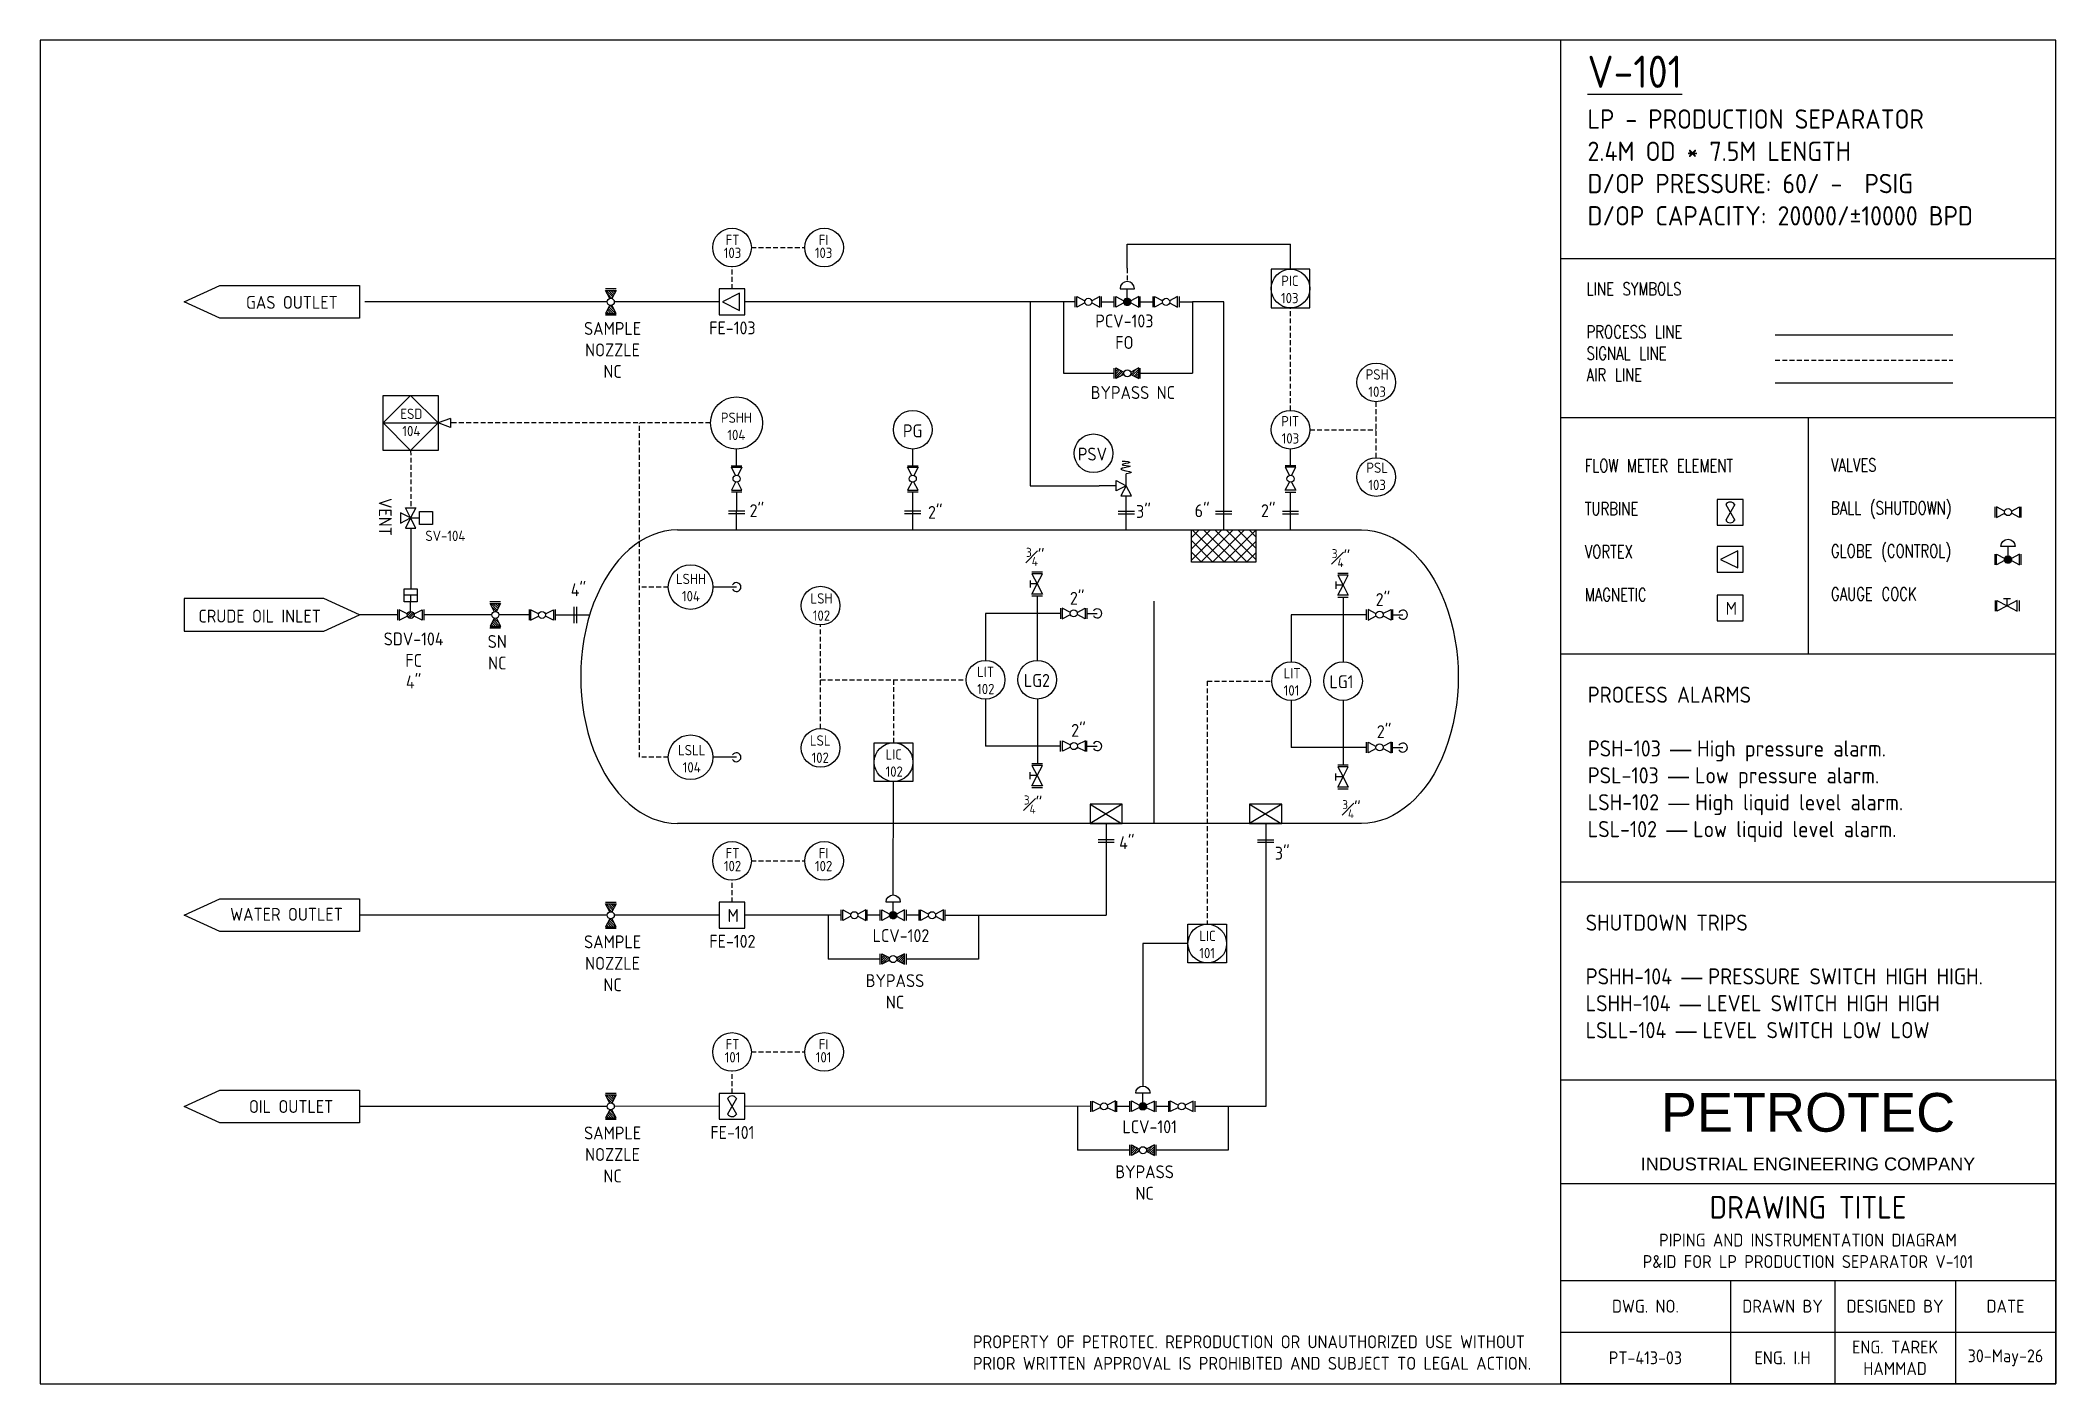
# Model space of a CAD drawing. Header units: inches. Extents: x 37162 to 52784, y -2603 to 7812.
import ezdxf

# ---------------------------------------------------------------- set-up
doc = ezdxf.new("R2010")
doc.units = ezdxf.units.IN
doc.header["$LTSCALE"] = 150
doc.header["$MEASUREMENT"] = 0
doc.linetypes.add('DASHED2', pattern=[0.375, 0.25, -0.125])
for name, color, linetype in [('AIR', 7, 'FENCELINE1'), ('SIGNAL', 7, 'DASHED2'), ('VALVE', 7, 'Continuous')]:
    doc.layers.add(name, color=color, linetype=linetype)
doc.styles.add('Annotative', font='arial.ttf')
doc.styles.add('SLDTEXTSTYLE1', font='TXT.shx', dxfattribs={"width": 0.75, "bigfont": '@extfont2.shx'})
doc.styles.get("Standard").update_dxf_attribs({"font": 'isocp.shx', "height": 100, "bigfont": '@extfont2.shx'})
doc.linetypes.add('FENCELINE1', pattern='A,6.35,-2.54,[133,ltypeshp.shx,S=2.54,R=0,X=-2.54,Y=0],-2.54,25.4', length=36.83)
pattern_1 = [(45, (37207.39116, -1994.72175), (-0.0883883476, 0.0883883476), []), (135, (37207.39116, -1994.72175), (-0.0883883476, -0.0883883476), [])]

# ---------------------------------------------------------------- blocks, each defined once
blk = doc.blocks.new('*T23')
at = {"color": 0, "linetype": 'ByBlock', "lineweight": -2, "transparency": 16777216}
for p, q in [((0, 0), (3839, 0)), ((0, 0), (0, -2354)), ((3839, 0), (3839, -2354)), ((0, -804), (3839, -804)), ((0, -1554), (3839, -1554)), ((1318, -1554), (1318, -2354)), ((2126, -1554), (2126, -2354)), ((3062, -1554), (3062, -2354)), ((0, -1954), (3839, -1954)), ((0, -2354), (3839, -2354))]:
    blk.add_line(p, q, dxfattribs=at)
at = {"color": 0, "transparency": 16777216, "insert": (1919, -402), "char_height": 100, "width": 3832.81, "attachment_point": 5, "style": 'Annotative'}
blk.add_mtext('{\\H3x;PETROTEC}\\PINDUSTRIAL ENGINEERING COMPANY', dxfattribs=at)
at = {"color": 0, "transparency": 16777216, "char_height": 100, "attachment_point": 5}
for s, insert, width in [('{\\H1.75x;\\C256;DRAWING TITLE\\P\\H0.57143x;PIPING AND INSTRUMENTATION DIAGRAM\\PP&ID FOR LP PRODUCTION SEPARATOR V-101}', (1919, -1179), 3832.81), ('DWG. NO.', (659, -1754), 1311.69), ('DRAWN BY', (1722, -1754), 802.72), ('DESIGNED BY', (2594, -1754), 929.46), ('DATE', (3450, -1754), 770.94), ('ENG. TAREK HAMMAD', (2594, -2154), 929.46), ('PT-413-03', (659, -2154), 1311.69), ('ENG. I.H', (1722, -2154), 802.72), ('30-May-26', (3450, -2154), 770.94)]:
    blk.add_mtext(s, dxfattribs=dict(at, insert=insert, width=width))

msp = doc.modelspace()

# ---------------------------------------------------------------- hatches: boundary and pattern name
at = {"lineweight": -3}
h = msp.add_hatch(dxfattribs=at)
h.set_pattern_fill('ANSI31', color=256, scale=100, angle=-90)
h.set_pattern_definition([(315, (37719.014, 30650.29), (8.838835, 8.838835), [])])
h.paths.add_polyline_path([(41625, 5695), (41593, 5758, -0.080347), (41584, 5757, -0.07149), (41576, 5758), (41544, 5695)])
h.paths.add_polyline_path([(41593, 5810), (41625, 5873), (41544, 5873), (41576, 5810, -0.071732), (41584, 5811, -0.080105)])
h = msp.add_hatch(dxfattribs=at)
h.set_pattern_fill('ANSI37', color=256)
h.set_pattern_definition(pattern_1)
h.paths.add_polyline_path([(45560, 5784, 1), (45615, 5784, 1)])
h = msp.add_hatch()
h.set_pattern_fill('ANSI31', color=256, scale=100)
h.set_pattern_definition([(45, (43197.866, 4127.813), (-8.838835, 8.838835), [])])
h.paths.add_polyline_path([(45615, 5230, 0.080347), (45614, 5239), (45677, 5272), (45677, 5190), (45614, 5222, 0.07149)])
h.paths.add_polyline_path([(45499, 5272), (45562, 5239, 0.080105), (45560, 5230, 0.071732), (45562, 5222), (45499, 5190)])
h = msp.add_hatch(dxfattribs=at)
h.set_pattern_fill('ANSI37', color=256, scale=500)
h.set_pattern_definition([(45, (17965.31, -2507.38), (-44.19417, 44.19417), []), (135, (17965.31, -2507.38), (-44.19417, -44.19417), [])])
h.paths.add_polyline_path([(46585, 4016), (46085, 4016), (46085, 3766), (46585, 3766)])
h = msp.add_hatch(dxfattribs=at)
h.set_pattern_fill('ANSI37', color=256)
h.set_pattern_definition([(45, (37162.32035, -2348.19532), (-0.08838834765, 0.08838834765), []), (135, (37162.32035, -2348.19532), (-0.08838834765, -0.08838834765), [])])
h.paths.add_polyline_path([(52387, 3786, 1), (52442, 3786, 1)])
h = msp.add_hatch(dxfattribs=at)
h.set_pattern_fill('ANSI31', color=256, scale=100, angle=-90)
h.set_pattern_definition([(315, (36824.108, 28223.331), (8.838835, 8.838835), [])])
h.paths.add_polyline_path([(40731, 3268), (40698, 3331, -0.080347), (40689, 3330, -0.07149), (40681, 3331), (40649, 3268)])
h.paths.add_polyline_path([(40698, 3383), (40730, 3446), (40649, 3446), (40681, 3383, -0.071732), (40689, 3384, -0.080105)])
h = msp.add_hatch()
h.set_pattern_fill('ANSI31', color=256, scale=100, angle=180)
h.set_pattern_definition([(225, (69846.586, 5242.583), (8.838835, -8.838835), [])])
h.paths.add_polyline_path([(40061, 3357, 1), (40006, 3357, 1)])
h = msp.add_hatch(dxfattribs=at)
h.set_pattern_fill('ANSI31', color=256, scale=100, angle=-90)
h.set_pattern_definition([(315, (37719.014, 25895.046), (8.838835, 8.838835), [])])
h.paths.add_polyline_path([(41625, 940), (41593, 1003, -0.080347), (41584, 1001, -0.07149), (41576, 1002), (41544, 940)])
h.paths.add_polyline_path([(41593, 1055), (41625, 1118), (41544, 1118), (41576, 1055, -0.071732), (41584, 1056, -0.080105)])
h = msp.add_hatch(dxfattribs=at)
h.set_pattern_fill('ANSI37', color=256)
h.set_pattern_definition(pattern_1)
h.paths.add_polyline_path([(43746, 1029, 1), (43800, 1029, 1)])
h = msp.add_hatch()
h.set_pattern_fill('ANSI31', color=256, scale=100)
h.set_pattern_definition([(45, (40627.108, -413.197), (-8.838835, 8.838835), [])])
h.paths.add_polyline_path([(43746, 689, -0.080347), (43747, 698), (43684, 731), (43684, 649), (43747, 681, -0.07149)])
h.paths.add_polyline_path([(43862, 731), (43799, 698, -0.080105), (43800, 689, -0.071732), (43799, 681), (43862, 649)])
h = msp.add_hatch(dxfattribs=at)
h.set_pattern_fill('ANSI31', color=256, scale=100, angle=-90)
h.set_pattern_definition([(315, (37719.014, 24413.343), (8.838835, 8.838835), [])])
h.paths.add_polyline_path([(41625, -542), (41593, -479, -0.080347), (41584, -480, -0.07149), (41576, -479), (41544, -542)])
h.paths.add_polyline_path([(41593, -427), (41625, -364), (41544, -364), (41576, -427, -0.071732), (41584, -426, -0.080105)])
h = msp.add_hatch(dxfattribs=at)
h.set_pattern_fill('ANSI37', color=256)
h.set_pattern_definition(pattern_1)
h.paths.add_polyline_path([(45681, -453, 1), (45736, -453, 1)])
h = msp.add_hatch()
h.set_pattern_fill('ANSI31', color=256, scale=100)
h.set_pattern_definition([(45, (42562.691, -1894.9), (-8.838835, 8.838835), [])])
h.paths.add_polyline_path([(45681, -793, -0.080347), (45683, -784), (45620, -751), (45620, -833), (45682, -800, -0.07149)])
h.paths.add_polyline_path([(45798, -751), (45735, -784, -0.080105), (45736, -793, -0.071732), (45735, -800), (45798, -833)])

# ---------------------------------------------------------------- linework, layer by layer
for p, q in [((48948, -248), (48948, 7812)), ((48948, 6119), (52784, 6119)), ((50609, 5529), (51988, 5529)), ((39821, 4845), (40246, 4845)), ((48948, 4888), (52784, 4888)), ((50866, 4888), (50866, 3054)), ((50226, 4212), (50296, 4092)), ((50296, 4212), (50226, 4092)), ((44835, 3625), (44835, 3570)), ((44890, 3598), (44835, 3598)), ((44849, 3690), (44931, 3690)), ((47205, 3615), (47205, 3560)), ((47219, 3680), (47301, 3680)), ((44849, 3505), (44931, 3505)), ((45796, 1740), (45796, 3463)), ((47260, 3587), (47205, 3587)), ((47219, 3495), (47301, 3495)), ((52315, 3468), (52315, 3386)), ((52435, 3482), (52380, 3482)), ((52407, 3427), (52407, 3482)), ((52500, 3468), (52500, 3386)), ((44488, 3369), (44488, 3004)), ((46858, 3358), (46858, 2994)), ((52784, 3054), (48948, 3054)), ((44489, 2704), (44489, 2340)), ((46858, 2694), (46858, 2329)), ((44849, 2204), (44931, 2204)), ((47219, 2194), (47301, 2194)), ((44835, 2084), (44835, 2139)), ((44890, 2112), (44835, 2112)), ((47205, 2074), (47205, 2129)), ((47260, 2101), (47205, 2101)), ((44849, 2019), (44931, 2019)), ((45299, 1890), (45544, 1740)), ((45549, 1890), (45299, 1740)), ((46536, 1890), (46781, 1740)), ((46786, 1890), (46536, 1740)), ((47219, 2009), (47301, 2009)), ((48948, 1289), (52784, 1289)), ((41557, 1029), (39636, 1029)), ((42424, 1029), (41611, 1029)), ((41557, -453), (39636, -453)), ((42424, -452), (41611, -453)), ((42489, -392), (42558, -512)), ((42558, -392), (42489, -512)), ((46661, -453), (46113, -453))]:
    msp.add_line(p, q, dxfattribs=at)
for p, q in [((41557, 5784), (39679, 5784)), ((41543, 5887), (41625, 5887)), ((42424, 5784), (41611, 5784)), ((44927, 5784), (42624, 5784)), ((44836, 5784), (44836, 4359)), ((45184, 5784), (44927, 5784)), ((45093, 5784), (45093, 5230)), ((45184, 5743), (45184, 5825)), ((45387, 5743), (45387, 5825)), ((45387, 5784), (45485, 5784)), ((45485, 5743), (45485, 5825)), ((45588, 5811), (45588, 5886)), ((45688, 5743), (45688, 5825)), ((45688, 5784), (45789, 5784)), ((45789, 5743), (45789, 5825)), ((45992, 5743), (45992, 5825)), ((45992, 5784), (46093, 5784)), ((46093, 5784), (46093, 5230)), ((46335, 5784), (46093, 5784)), ((46335, 4295), (46335, 5784)), ((41543, 5684), (41625, 5684)), ((45093, 5230), (45485, 5230)), ((45485, 5189), (45485, 5271)), ((45688, 5189), (45688, 5271)), ((45688, 5230), (46093, 5230)), ((40341, 4879), (40246, 4845)), ((40341, 4810), (40246, 4845)), ((40341, 4879), (40341, 4810)), ((42559, 4513), (42559, 4643)), ((43925, 4513), (43925, 4643)), ((46853, 4513), (46853, 4643)), ((42518, 4513), (42600, 4513)), ((43884, 4513), (43966, 4513)), ((46894, 4513), (46812, 4513)), ((42601, 4310), (42519, 4310)), ((42559, 4016), (42560, 4310)), ((43966, 4310), (43885, 4310)), ((43925, 4016), (43925, 4310)), ((44836, 4359), (45369, 4359)), ((45501, 4359), (45369, 4359)), ((45580, 4016), (45579, 4280)), ((46335, 4016), (46335, 4295)), ((46811, 4310), (46893, 4310)), ((46853, 4016), (46852, 4310)), ((40033, 4109), (40102, 4109)), ((42622, 4161), (42496, 4161)), ((42622, 4141), (42497, 4141)), ((43988, 4161), (43862, 4161)), ((43988, 4141), (43862, 4141)), ((45517, 4161), (45643, 4161)), ((45517, 4141), (45643, 4141)), ((46272, 4161), (46397, 4161)), ((46272, 4141), (46397, 4141)), ((46790, 4161), (46916, 4161)), ((46790, 4141), (46916, 4141)), ((52312, 4195), (52312, 4113)), ((52515, 4195), (52515, 4113)), ((52315, 3745), (52315, 3827)), ((52415, 3813), (52415, 3888)), ((52517, 3745), (52517, 3827)), ((40083, 3509), (39983, 3509)), ((40033, 3509), (40033, 3459)), ((40033, 3384), (40033, 3459)), ((40648, 3460), (40730, 3460)), ((42558, 3573), (42375, 3573)), ((44890, 3505), (44890, 3005)), ((47260, 3495), (47260, 2994)), ((39931, 3357), (39636, 3357)), ((39931, 3398), (39931, 3316)), ((40134, 3398), (40134, 3316)), ((40662, 3357), (40134, 3357)), ((40951, 3357), (40717, 3357)), ((40951, 3398), (40951, 3316)), ((41154, 3398), (41154, 3316)), ((41154, 3357), (41421, 3357)), ((41300, 3294), (41300, 3420)), ((41320, 3294), (41320, 3420)), ((45071, 3369), (44488, 3369)), ((45071, 3410), (45071, 3328)), ((45273, 3410), (45273, 3328)), ((45273, 3369), (45355, 3369)), ((47440, 3359), (46858, 3358)), ((47440, 3400), (47440, 3318)), ((47643, 3400), (47643, 3318)), ((47643, 3359), (47724, 3359)), ((40648, 3257), (40730, 3257)), ((44891, 2705), (44891, 2204)), ((47260, 2694), (47260, 2194)), ((45071, 2299), (45071, 2381)), ((45274, 2299), (45274, 2381)), ((47441, 2289), (47441, 2371)), ((47644, 2289), (47644, 2371)), ((42558, 2254), (42375, 2254)), ((45071, 2340), (44489, 2340)), ((45274, 2340), (45355, 2340)), ((47441, 2330), (46858, 2329)), ((47644, 2330), (47724, 2329)), ((45424, 1740), (45424, 1029)), ((46661, 1740), (46661, -453)), ((45487, 1614), (45361, 1614)), ((45487, 1594), (45361, 1594)), ((46598, 1614), (46724, 1614)), ((46724, 1594), (46598, 1594)), ((41543, 1131), (41625, 1131)), ((43773, 1056), (43773, 1131)), ((43268, 1029), (42624, 1029)), ((43369, 1029), (43268, 1029)), ((43268, 1029), (43268, 689)), ((43369, 988), (43369, 1070)), ((43572, 988), (43572, 1070)), ((43673, 1029), (43572, 1029)), ((43673, 988), (43673, 1070)), ((43876, 988), (43876, 1070)), ((43974, 1029), (43876, 1029)), ((43974, 988), (43974, 1070)), ((44177, 988), (44177, 1070)), ((44177, 1029), (45424, 1029)), ((44434, 1029), (44434, 689)), ((41543, 929), (41625, 929)), ((43673, 689), (43268, 689)), ((43673, 648), (43673, 730)), ((43876, 648), (43876, 730)), ((44434, 689), (43876, 689)), ((41543, -350), (41625, -350)), ((45305, -453), (42624, -452)), ((45203, -453), (45203, -792)), ((45305, -494), (45305, -412)), ((45507, -494), (45507, -412)), ((45608, -453), (45507, -453)), ((45608, -494), (45608, -412)), ((45709, -425), (45709, -351)), ((45811, -494), (45811, -412)), ((45910, -453), (45811, -453)), ((45910, -494), (45910, -412)), ((46113, -494), (46113, -412)), ((46369, -453), (46369, -793)), ((41543, -553), (41625, -553)), ((45608, -833), (45608, -752)), ((45811, -833), (45811, -752)), ((45608, -792), (45203, -792)), ((46369, -793), (45811, -793))]:
    msp.add_line(p, q)
for points in [[(37162, 7812), (37162, -2603), (52784, -2603), (52784, 7812)], [(38277, 5784), (38553, 5910), (39636, 5910), (39636, 5657), (38553, 5657)], [(39821, 5057), (40246, 5057), (40246, 4632), (39821, 4632)], [(45580, 4359), (45501, 4318), (45501, 4399)], [(45580, 4359), (45539, 4280), (45621, 4280)], [(40033, 4109), (39955, 4149), (39955, 4068)], [(40033, 4109), (39993, 4187), (40074, 4187)], [(40033, 4109), (39993, 4030), (40074, 4030)], [(40102, 4059), (40102, 4159), (40202, 4159), (40202, 4059)], [(44890, 3598), (44931, 3676), (44849, 3676)], [(44890, 3598), (44931, 3519), (44849, 3519)], [(47260, 3587), (47301, 3666), (47219, 3666)], [(39636, 3357), (39360, 3484), (38277, 3484), (38277, 3231), (39360, 3231)], [(40083, 3459), (39983, 3459), (39983, 3559), (40083, 3559)], [(47260, 3587), (47301, 3509), (47219, 3509)], [(52407, 3427), (52329, 3386), (52329, 3468)], [(52407, 3427), (52486, 3386), (52486, 3468)], [(44890, 2112), (44931, 2190), (44849, 2190)], [(44890, 2112), (44931, 2033), (44849, 2033)], [(47260, 2101), (47301, 2180), (47219, 2180)], [(47260, 2101), (47301, 2023), (47219, 2023)], [(38277, 1029), (38553, 1155), (39636, 1155), (39636, 902), (38553, 902)], [(38277, -453), (38553, -326), (39636, -326), (39636, -580), (38553, -580)]]:
    msp.add_lwpolyline(points, close=True)
for points in [[(45532, 5886), (45643, 5886, 1)], [(52470, 3888), (52359, 3888, -1)], [(43828, 1131), (43718, 1131, -1)], [(45764, -351), (45653, -351, -1)]]:
    msp.add_lwpolyline(points, format="xyb", close=True)
for points in [[(47003, 6037), (46703, 6037), (46703, 5737), (47003, 5737)], [(42424, 5684), (42624, 5684), (42624, 5884), (42424, 5884)], [(42449, 5784), (42582, 5717), (42582, 5851), (42449, 5784)], [(39821, 4845), (40033, 5057), (40246, 4845), (40033, 4632)], [(50161, 4052), (50361, 4052), (50361, 4252), (50161, 4252)], [(46085, 4016), (46585, 4016), (46585, 3766), (46085, 3766)], [(50161, 3688), (50361, 3688), (50361, 3888), (50161, 3888)], [(50186, 3788), (50319, 3721), (50319, 3855), (50186, 3788)], [(50161, 3311), (50361, 3311), (50361, 3511), (50161, 3511)], [(43626, 2366), (43926, 2366), (43926, 2066), (43626, 2066)], [(45299, 1740), (45549, 1740), (45549, 1890), (45299, 1890)], [(46536, 1740), (46786, 1740), (46786, 1890), (46536, 1890)], [(42424, 929), (42624, 929), (42624, 1129), (42424, 1129)], [(46058, 959), (46358, 959), (46358, 659), (46058, 659)], [(42424, -552), (42624, -552), (42624, -352), (42424, -352)]]:
    msp.add_lwpolyline(points, close=True, dxfattribs=at)
for points in [[(41576, 5810), (41544, 5873), (41625, 5873), (41593, 5810)], [(45260, 5776), (45197, 5743), (45197, 5825), (45260, 5792)], [(45313, 5776), (45375, 5743), (45375, 5825), (45312, 5792)], [(45562, 5776), (45499, 5743), (45499, 5825), (45562, 5792)], [(45614, 5776), (45677, 5744), (45677, 5825), (45614, 5792)], [(45863, 5776), (45800, 5743), (45800, 5825), (45863, 5792)], [(45916, 5776), (45978, 5743), (45978, 5825), (45915, 5792)], [(41576, 5758), (41544, 5695), (41625, 5695), (41593, 5758)], [(45562, 5222), (45499, 5190), (45499, 5272), (45562, 5239)], [(45614, 5222), (45677, 5190), (45677, 5272), (45614, 5239)], [(42551, 4439), (42519, 4502), (42600, 4502), (42568, 4439)], [(42551, 4387), (42519, 4324), (42601, 4324), (42568, 4387)], [(43917, 4439), (43885, 4502), (43966, 4502), (43934, 4439)], [(43917, 4387), (43885, 4324), (43966, 4324), (43934, 4387)], [(46861, 4439), (46893, 4502), (46811, 4502), (46844, 4439)], [(46861, 4387), (46893, 4324), (46811, 4324), (46844, 4387)], [(52388, 4162), (52326, 4194), (52326, 4112), (52389, 4145)], [(52441, 4162), (52504, 4194), (52504, 4113), (52441, 4145)], [(52388, 3778), (52326, 3745), (52326, 3827), (52389, 3794)], [(52441, 3778), (52504, 3745), (52504, 3827), (52441, 3794)], [(40681, 3383), (40649, 3446), (40730, 3446), (40698, 3383)], [(40007, 3365), (39945, 3397), (39945, 3316), (40007, 3348)], [(40060, 3365), (40122, 3397), (40122, 3316), (40060, 3348)], [(40681, 3331), (40649, 3268), (40731, 3268), (40698, 3331)], [(41025, 3365), (40962, 3397), (40962, 3316), (41025, 3348)], [(41078, 3365), (41140, 3397), (41140, 3316), (41077, 3348)], [(45147, 3377), (45084, 3409), (45084, 3328), (45147, 3361)], [(45200, 3377), (45262, 3410), (45262, 3328), (45199, 3361)], [(47517, 3366), (47454, 3399), (47454, 3317), (47517, 3350)], [(47569, 3367), (47632, 3399), (47632, 3317), (47569, 3350)], [(45147, 2332), (45085, 2300), (45085, 2381), (45148, 2349)], [(45200, 2332), (45263, 2300), (45263, 2382), (45200, 2349)], [(47517, 2322), (47454, 2289), (47454, 2371), (47517, 2338)], [(47570, 2322), (47632, 2289), (47632, 2371), (47569, 2338)], [(41576, 1055), (41544, 1118), (41625, 1118), (41593, 1055)], [(41576, 1002), (41544, 940), (41625, 940), (41593, 1003)], [(43445, 1021), (43383, 988), (43383, 1070), (43446, 1037)], [(43498, 1021), (43561, 989), (43561, 1070), (43498, 1037)], [(43747, 1021), (43684, 989), (43684, 1070), (43747, 1038)], [(43799, 1021), (43862, 988), (43862, 1070), (43799, 1037)], [(44048, 1021), (43986, 989), (43986, 1070), (44049, 1037)], [(44101, 1021), (44163, 988), (44164, 1070), (44101, 1037)], [(43747, 681), (43684, 649), (43684, 731), (43747, 698)], [(43799, 681), (43862, 649), (43862, 731), (43799, 698)], [(41576, -427), (41544, -364), (41625, -364), (41593, -427)], [(45381, -461), (45318, -493), (45318, -412), (45381, -444)], [(45433, -461), (45496, -493), (45496, -411), (45433, -444)], [(45682, -461), (45620, -493), (45620, -411), (45683, -444)], [(45735, -461), (45798, -493), (45798, -412), (45735, -444)], [(45984, -461), (45921, -493), (45921, -411), (45984, -444)], [(46036, -461), (46099, -493), (46099, -412), (46036, -444)], [(41576, -479), (41544, -542), (41625, -542), (41593, -479)], [(45682, -800), (45620, -833), (45620, -751), (45683, -784)], [(45735, -800), (45798, -833), (45798, -751), (45735, -784)]]:
    msp.add_lwpolyline(points)
for centre, radius in [((42524, 6205), 150), ((43238, 6205), 150), ((46853, 5887), 150), ((41584, 5784), 27.4), ((45286, 5784), 27.4), ((45588, 5784), 27.4), ((45889, 5784), 27.4), ((45588, 5230), 27.4), ((47517, 5160), 150), ((42559, 4845), 202), ((43925, 4793), 150), ((46853, 4793), 150), ((45326, 4610), 150), ((47517, 4426), 150), ((42559, 4413), 27.4), ((43925, 4413), 27.4), ((46853, 4413), 27.4), ((52415, 4154), 27.4), ((52415, 3786), 27.4), ((42203, 3573), 173), ((43210, 3429), 150), ((40033, 3357), 27.4), ((40689, 3357), 27.4), ((41051, 3357), 27.4), ((45173, 3369), 27.4), ((47543, 3359), 27.4), ((44489, 2854), 150), ((44890, 2855), 150), ((46858, 2844), 150), ((47260, 2844), 150), ((42203, 2254), 173), ((43210, 2326), 150), ((43776, 2216), 150), ((45174, 2340), 27.4), ((47543, 2330), 27.4), ((42524, 1450), 150), ((43238, 1450), 150), ((41584, 1029), 27.4), ((43472, 1029), 27.4), ((43773, 1029), 27.4), ((44075, 1029), 27.4), ((46208, 809), 150), ((43773, 689), 27.4), ((42524, -31), 150), ((43238, -31), 150), ((41584, -453), 27.4), ((45407, -453), 27.4), ((45709, -453), 27.4), ((46010, -453), 27.4), ((45709, -793), 27.4)]:
    msp.add_circle(centre, radius)
for centre, start, end in [((50261, 4192), 30, 150), ((50261, 4112), 210, 330), ((42524, -412), 30, 150), ((42524, -492), 210, 330)]:
    msp.add_arc(centre, 40, start, end, dxfattribs=at)
for centre in [(42558, 3573), (45355, 3369), (47724, 3359), (45355, 2340), (47724, 2329), (42558, 2254)]:
    msp.add_arc(centre, 34.9, 210, 150)
msp.add_ellipse((42101, 2878), major_axis=(0, 1138), ratio=0.659076, start_param=0, end_param=3.141593)
at = {"extrusion": (0, 0, -1)}
msp.add_ellipse((47403, 2878), major_axis=(0, 1138), ratio=0.659076, start_param=0, end_param=3.141593, dxfattribs=at)
for points in [[(42101, 4016), (45156, 4016), (47403, 4016)], [(47403, 1740), (45156, 1740), (42101, 1740)]]:
    msp.add_open_spline(points, degree=2)
at = {"layer": 'AIR', "lineweight": -3, "ltscale": 0.015}
for p, q in [((45588, 6045), (45588, 6231)), ((45588, 6231), (46853, 6231)), ((50609, 5157), (51988, 5157)), ((40034, 4030), (40034, 3559)), ((43773, 1186), (43776, 2066)), ((46058, 809), (45709, 809)), ((45709, 809), (45709, -295))]:
    msp.add_line(p, q, dxfattribs=at)
at = {"layer": 'AIR', "ltscale": 0.015}
msp.add_line((46853, 6037), (46853, 6231), dxfattribs=at)
at = {"layer": 'SIGNAL', "lineweight": -3}
for p, q in [((42674, 6205), (43088, 6205)), ((42524, 5884), (42524, 6055)), ((50609, 5333), (51988, 5333)), ((47517, 4576), (47517, 5010)), ((42357, 4845), (40341, 4845)), ((41806, 2254), (41806, 4845)), ((47003, 4793), (47517, 4793)), ((40033, 4632), (40034, 4187)), ((42030, 3573), (41806, 3573)), ((43210, 2476), (43210, 3279)), ((43210, 2854), (44339, 2854)), ((43777, 2366), (43778, 2854)), ((46208, 2844), (46708, 2844)), ((46208, 2844), (46208, 959)), ((42030, 2254), (41806, 2254)), ((42674, 1450), (43088, 1450)), ((42524, 1129), (42524, 1300)), ((42674, -31), (43088, -31)), ((42524, -352), (42524, -181))]:
    msp.add_line(p, q, dxfattribs=at)
at = {"layer": 'SIGNAL'}
for p, q in [((45588, 6045), (45588, 5941)), ((46853, 4943), (46853, 5737))]:
    msp.add_line(p, q, dxfattribs=at)
at = {"layer": 'VALVE'}
msp.add_line((45580, 4359), (45580, 4450), dxfattribs=at)
msp.add_spline([(45548, 4550), (45607, 4539), (45548, 4521), (45609, 4511), (45538, 4488), (45618, 4463), (45580, 4450)], degree=3, dxfattribs=at)

# ---------------------------------------------------------------- block references
msp.add_blockref('*T23', (48945, -248))

# ---------------------------------------------------------------- texts
for s, rotation, p in [('PG', 359.9724, (43849, 4734)), ('PSV', 359.9724, (45205, 4554)), ('LG2', 0.0276, (44786, 2799)), ('LG1', 0.0276, (47155, 2789))]:
    msp.add_text(s, height=100, rotation=rotation).set_placement(p)
for s, p in [('2"', (42660, 4115)), ('2"', (44043, 4102)), ('3"', (45656, 4109)), ('6"', (46110, 4115)), ('2"', (46624, 4115)), ('4"', (41274, 3502)), ('2"', (45143, 3436)), ('2"', (47513, 3426)), ('2"', (45153, 2412)), ('2"', (47522, 2402)), ('4"', (45525, 1541)), ('3"', (46732, 1460))]:
    msp.add_text(s, height=100).set_placement(p)
for s, width, gutter_width, insert, char_height, attachment_point in [('{\\H1.66667x;\\LV-101^J}LP - PRODUCTION SEPARATOR^J{\\A1;2.4M OD * 7.5M LENGTH^JD/OP PRESSURE: 60/ -  PSIG^JD/OP CAPACITY: 20000/%%P10000 BPD}', 3397, 500, (49155, 7693), 150, 1), ('\\pxsm0.75,qc;FT^J103', 153.83, 500, (42451, 6304), 80, 1), ('\\pxsm0.75,qc;FI^J103', 153.83, 500, (43157, 6304), 80, 1), ('\\pxql;GAS OUTLET', 724.7, 500, (38757, 5830), 100, 1), ('\\pxqc;SAMPLE^JNOZZLE\\PNC', 748.22, 500, (41224, 5628), 100, 1), ('\\pxqc;FE-103', 153.83, 500, (42450, 5632), 100, 1), ('\\pxqc;PCV-103^JFO', 501.16, 500, (45816, 5686), 100, 3), ('\\pxqc;BYPASS NC', 788.64, 500, (46025, 5131), 100, 3), ('\\pxqc;ESD^J104', 235.1, 450, (39921, 4956), 80, 1), ('SV-104', 349.09, 500, (40147, 4010), 80, 1), ('\\A1;{\\H0.7x;\\S3#4;}"', 170.82, 500, (44946, 3877), 100, 3), ('\\A1;{\\H0.7x;\\S3#4;}"', 170.82, 500, (47316, 3867), 100, 3), ('\\pxqc,t7;CRUDE OIL INLET', 1552.84, 500, (39639, 3398), 100, 3), ('\\pxqc;SDV-104^JFC^J4"', 419.98, 500, (39846, 3221), 100, 1), ('\\pxqc;SN\\PNC', 748.22, 500, (40330, 3201), 100, 1), ('\\A1;{\\H0.7x;\\S3#4;}"', 170.82, 500, (44929, 1957), 100, 3), ('\\A1;{\\H0.7x;\\S3#4;}"', 170.82, 500, (47397, 1921), 100, 3), ('\\pxsm0.75,qc;FT^J102', 153.83, 500, (42451, 1550), 80, 1), ('\\pxsm0.75,qc;FI^J102', 153.83, 500, (43157, 1550), 80, 1), ('\\pxqc,t11;WATER OUTLET', 1047.29, 500, (38547, 1086), 100, 1), ('\\pxqc;SAMPLE^JNOZZLE\\PNC', 748.22, 500, (41224, 873), 100, 1), ('\\pxqc;FE-102', 153.83, 500, (42450, 877), 100, 1), ('LCV-102', 321.46, 500, (43614, 921), 100, 1), ('\\pxqc;BYPASS^JNC', 748.22, 500, (43413, 572), 100, 1), ('\\pxsm0.75,qc;FT^J101', 153.83, 500, (42451, 68), 80, 1), ('\\pxsm0.75,qc;FI^J101', 153.83, 500, (43157, 68), 80, 1), ('OIL OUTLET', 724.7, 500, (39433, -404), 100, 3), ('\\pxqc;SAMPLE^JNOZZLE\\PNC', 748.22, 500, (41224, -609), 100, 1), ('\\pxqc;FE-101', 153.83, 500, (42450, -605), 100, 1), ('LCV-101', 321.46, 500, (45550, -561), 100, 1), ('\\pxqc;BYPASS^JNC', 748.22, 500, (45348, -910), 100, 1)]:
    msp.add_mtext_dynamic_manual_height_columns(s, width=width, gutter_width=gutter_width, heights=[0], dxfattribs=dict(insert=insert, char_height=char_height, attachment_point=attachment_point))
at = {"lineweight": -3}
for s, width, insert, char_height, attachment_point in [('PIC^J103', 235.06, (46915, 5987), 80, 3), ('\\pxqc;PSH^J103', 235.06, (47642, 5261), 80, 3), ('\\pxqc;PSHH^J104', 235.06, (42440, 4926), 80, 1), ('PIT^J103', 235.06, (46920, 4899), 80, 3), ('\\pxqc;PSL^J103', 235.06, (47642, 4325), 80, 9), ('\\pxqc;LSHH^J104', 235.06, (42088, 3676), 80, 1), ('\\pxqc;LSH^J102', 235.06, (43100, 3525), 80, 1), ('M', 120.9, (50226, 3458), 100, 1), ('LIT^J102', 235.06, (44424, 2956), 80, 1), ('LIT^J101', 235.06, (46800, 2945), 80, 1), ('\\pxqc;LSLL^J104', 235.06, (42094, 2349), 80, 1), ('\\pxqc;LSL^J102', 235.06, (43090, 2210), 80, 7), ('LIC^J102', 235.06, (43714, 2316), 80, 1), ('M', 120.9, (42489, 1077), 100, 1), ('LIC^J101', 235.06, (46146, 909), 80, 1)]:
    msp.add_mtext_dynamic_manual_height_columns(s, width=width, gutter_width=500, heights=[0], dxfattribs=dict(at, insert=insert, char_height=char_height, attachment_point=attachment_point))
at = {"lineweight": -3, "char_height": 150, "attachment_point": 1, "style": 'SLDTEXTSTYLE1'}
for s, insert in [('\\pxi-3,l3,t3;{\\H0.66667x;LINE SYMBOLS\\P\\P\\pi0,l0,tz;PROCESS LINE\\PSIGNAL LINE\\PAIR LINE}', (49148, 5935)), ('\\pxi-3,l3,t3;{\\H0.66667x;FLOW METER ELEMENT\\P\\P\\pi0,l0,tz;TURBINE\\P\\PVORTEX\\P^JMAGNETIC}', (49134, 4564)), ('\\pxi-3,l3,t3;{\\H0.66667x;VALVES \\P\\P\\pi0,l0,tz;BALL (SHUTDOWN)\\P\\PGLOBE (CONTROL)\\P^JGAUGE COCK}', (51042, 4570))]:
    msp.add_mtext_dynamic_manual_height_columns(s, width=1810.39, gutter_width=500, heights=[0], dxfattribs=dict(at, insert=insert))
at = {"lineweight": -3, "char_height": 125, "attachment_point": 1}
for s, insert, width in [('PROCESS ALARMS^J^JPSH-103 {\\fMS PGothic|b0|i0|c128|p34;— }High pressure alarm.^JPSL-103 {\\fMS PGothic|b0|i0|c128|p34;— }Low pressure alarm.^JLSH-102 {\\fMS PGothic|b0|i0|c128|p34;— }High liquid level alarm.^JLSL-102 {\\fMS PGothic|b0|i0|c128|p34;— }Low liquid level alarm.', (49157, 2801), 3034.51), ('SHUTDOWN TRIPS^J^JPSHH-104 {\\fMS PGothic|b0|i0|c128|p34;— }PRESSURE SWITCH HIGH HIGH.\\PLSHH-104 {\\fMS PGothic|b0|i0|c128|p34;— }LEVEL SWITCH HIGH HIGH^JLSLL-104 {\\fMS PGothic|b0|i0|c128|p34;— }LEVEL SWITCH LOW LOW', (49141, 1034), 3387.58)]:
    msp.add_mtext(s, dxfattribs=dict(at, insert=insert, width=width))
at = {"color": 5, "ltscale": 1000, "insert": (44392, -2228), "char_height": 100, "width": 4527.12, "attachment_point": 1}
msp.add_mtext('\\pxql;{\\C256;PROPERTY OF PETROTEC. REPRODUCTION OR UNAUTHORIZED USE WITHOUT PRIOR WRITTEN APPROVAL IS PROHIBITED AND SUBJECT TO LEGAL ACTION.}', dxfattribs=at)
at = {"layer": 'AIR', "insert": (39886, 3970), "char_height": 100, "attachment_point": 3, "rotation": 270}
msp.add_mtext_dynamic_manual_height_columns('VENT', width=44.04, gutter_width=500, heights=[0], dxfattribs=at)

doc.saveas('drawing.dxf')
